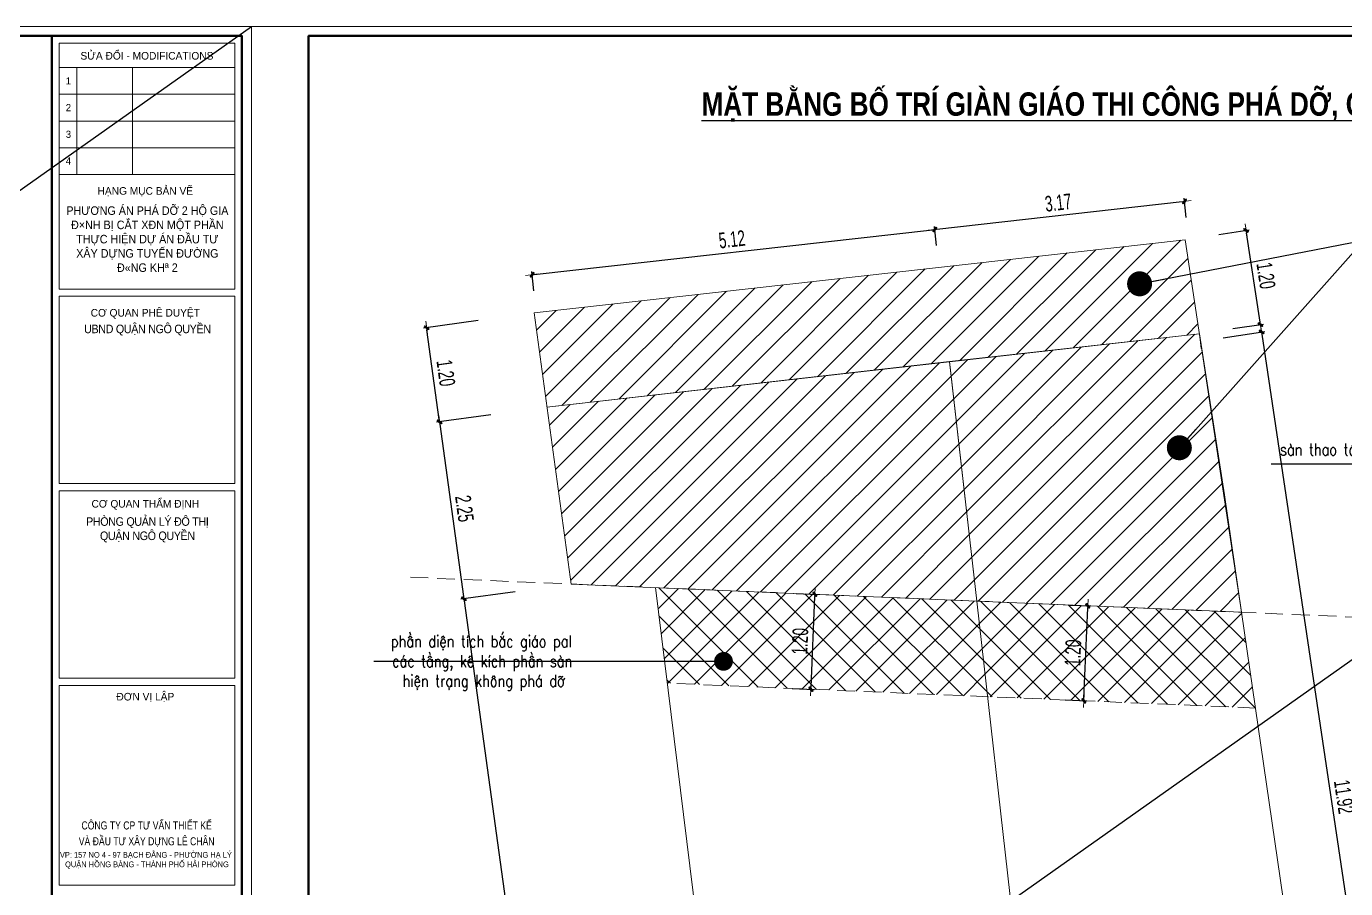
# Model space of a CAD drawing. Header units: millimetres. Extents: x 480521 to 6014615, y -961280 to 187869.
# Drawn here: x 728163 to 744817, y 122018 to 132906 of the extents above; entities that cross this region are included whole.
import ezdxf
from ezdxf.enums import TextEntityAlignment as Align

# ---------------------------------------------------------------- set-up
doc = ezdxf.new("R2010")
doc.units = ezdxf.units.MM
doc.header["$LTSCALE"] = 600
doc.header["$MEASUREMENT"] = 0
doc.linetypes.add('HIDDEN', pattern=[0.375, 0.25, -0.125])
doc.layers.get('0').update_dxf_attribs({"lineweight": 0})
doc.layers.get('Defpoints').update_dxf_attribs({"lineweight": 0})
doc.layers.add('01', color=8, linetype='Continuous')
for name, color, linetype, lineweight in [('08. Net Text', 3, 'Continuous', 13), ('dim', 144, 'Continuous', 13), ('Khungten_LCDI', 7, 'Continuous', 25), ('LC Dim', 8, 'Continuous', 18), ('LC Hatch @ 1 (1)', 252, 'Continuous', 9), ('LC Net khuat', 4, 'HIDDEN', 13), ('LC Net thay', 7, 'Continuous', 25), ('LC Text1', 3, 'Continuous', 20), ('LC Text2', 7, 'Continuous', 25), ('NHA', 2, 'Continuous', 0)]:
    doc.layers.add(name, color=color, linetype=linetype, lineweight=lineweight)
doc.layers.add('KCS_Plotter', color=11, linetype='Continuous', plot=False)
doc.styles.add('HOATBIF', font='hoatbif.shx', dxfattribs={"width": 0.65})
doc.styles.add('Khungten', font='VHAVAN.TTF', dxfattribs={"width": 0.9, "height": 5000})
doc.styles.add('LC 1', font='VHAVANB.TTF')
doc.styles.add('LC 3', font='vnsimli.shx', dxfattribs={"width": 0.75})
doc.styles.add('LC3', font='VHARIALB.TTF', dxfattribs={"width": 0.8})
doc.styles.add('Text Khung Ten', font='VHAVAN.TTF')
doc.styles.add('Title', font='VHBLACK.TTF')
doc.dimstyles.new('1-100 (1-60)', dxfattribs={"dimscale": 79, "dimtxt": 2.5, "dimasz": 0.35, "dimexe": 0.5, "dimexo": 0, "dimgap": 0.8, "dimtad": 1, "dimdec": 0, "dimzin": 0, "dimdsep": 46, "dimtxsty": 'HOATBIF', "dimblk1": 'DOT', "dimblk2": 'DOT', "dimsah": 1, "dimcen": -1, "dimdle": 1, "dimclrd": 256, "dimclre": 256, "dimclrt": 4, "dimadec": 3, "dimazin": 2, "dimtfac": 0.333333, "dimtdec": 0, "dimtix": 1, "dimtmove": 2, "dimatfit": 3, "dimldrblk": 'DOT', "dimfxl": 1, "dimtvp": 0.833333, "dimtolj": 1, "dimtzin": 0, "dimarcsym": 0})
doc.dimstyles.new('1-70', dxfattribs={"dimscale": 70, "dimtxt": 2.5, "dimasz": 0.35, "dimexe": 0.5, "dimexo": 0, "dimgap": 0.8, "dimtad": 1, "dimdec": 0, "dimzin": 0, "dimdsep": 46, "dimtxsty": 'HOATBIF', "dimblk1": 'DOT', "dimblk2": 'DOT', "dimsah": 1, "dimcen": -1, "dimdle": 1, "dimclrd": 256, "dimclre": 256, "dimclrt": 4, "dimadec": 3, "dimazin": 2, "dimtfac": 0.333333, "dimtdec": 0, "dimtix": 1, "dimtmove": 2, "dimatfit": 3, "dimldrblk": 'DOT', "dimfxl": 1, "dimtvp": 0.833333, "dimtolj": 1, "dimtzin": 0, "dimarcsym": 0})
pattern_1 = [(45, (21904.5, -1096.63), (-159.099026, 159.099026), [])]

# ---------------------------------------------------------------- blocks, each defined once
blk = doc.blocks.new('lcdi fix')
at = {"layer": 'Defpoints', "lineweight": 0}
blk.add_lwpolyline([(-1200, -14850), (-1200, 14850), (40800, 14850), (40800, -14850)], close=True, dxfattribs=at)
at = {"layer": 'Khungten_LCDI', "color": 5, "lineweight": 60}
blk.add_line((36600, 14650), (36600, -14650), dxfattribs=at)
at = {"layer": 'Khungten_LCDI', "color": 5, "lineweight": 25}
blk.add_line((40600, -14650), (40600, 14650), dxfattribs=at)
at = {"layer": 'Khungten_LCDI', "color": 9, "lineweight": 15}
for p, q in [((36750, 13981), (40450, 13981)), ((37123, 13981), (37123, 11735)), ((38293, 13981), (38293, 11735)), ((36750, 13420), (40450, 13420)), ((36750, 12858), (40450, 12858)), ((36750, 12297), (40450, 12297)), ((36750, 11735), (40450, 11735))]:
    blk.add_line(p, q, dxfattribs=at)
at = {"layer": 'Khungten_LCDI', "color": 5, "lineweight": 60}
blk.add_lwpolyline([(0, -14650), (0, 14650), (40600, 14650), (40600, -14650)], close=True, dxfattribs=at)
at = {"layer": 'Khungten_LCDI', "color": 9, "lineweight": 15}
for points in [[(36750, 9321), (40450, 9321), (40450, 14500), (36750, 14500)], [(36750, 5226), (40450, 5226), (40450, 9171), (36750, 9171)], [(36750, 1131), (40450, 1131), (40450, 5076), (36750, 5076)], [(36750, -3222), (40450, -3222), (40450, 981), (36750, 981)]]:
    blk.add_lwpolyline(points, close=True, dxfattribs=at)
at = {"color": 7, "style": 'Khungten'}
for s, p in [('söa ®æi - modifications', (38600, 14151)), ('h¹ng môc b¶n vÏ', (38566, 11307)), ('c¬ quan phª duyÖt', (38566, 8742)), ('c¬ quan thÈm ®Þnh', (38566, 4722)), ('®¬n vÞ lËp', (38566, 663))]:
    blk.add_text(s, height=160, dxfattribs=at).set_placement(p, align=Align.CENTER)
at = {"color": 7, "style": 'Title', "width": 0.8}
for s, p in [('c«ng ty cp t\xad vÊn thiÕt kÕ', (38594, -2052)), ('vµ ®Çu t\xad x©y dùng lª ch©n', (38594, -2386))]:
    blk.add_text(s, height=170, dxfattribs=at).set_placement(p, align=Align.CENTER)
at = {"color": 4, "char_height": 180, "width": 3443.58, "attachment_point": 5, "style": 'Khungten'}
for s, insert in [('{\\f.VnArialH|b0|i0|c0|p34;PH\\fArial|b0|i0|c0|p34;ƯƠ\\f.VnArialH|b0|i0|c0|p34;NG \\fArial|b0|i0|c0|p34;Á\\f.VnArialH|b0|i0|c0|p34;N PH\\fArial|b0|i0|c0|p34;Á \\f.VnArialH|b0|i0|c0|p34;D\\fArial|b0|i0|c0|p34;Ỡ \\f.VnArialH|b0|i0|c0|p34;2 H\\fArial|b0|i0|c0|p34;Ộ \\f.VnArialH|b0|i0|c0|p34;GIA \\fArial|b0|i0|c0|p34;Đ\\f.VnArialH|b0|i0|c0|p34;×NH B\\fArial|b0|i0|c0|p34;Ị \\f.VnArialH|b0|i0|c0|p34;C\\fArial|b0|i0|c0|p34;Ắ\\f.VnArialH|b0|i0|c0|p34;T XÐN M\\fArial|b0|i0|c0|p34;Ộ\\f.VnArialH|b0|i0|c0|p34;T PH\\fArial|b0|i0|c0|p34;Ầ\\f.VnArialH|b0|i0|c0|p34;N TH\\fArial|b0|i0|c0|p34;Ự\\f.VnArialH|b0|i0|c0|p34;C HI\\fArial|b0|i0|c0|p34;Ệ\\f.VnArialH|b0|i0|c0|p34;N D\\fArial|b0|i0|c0|p34;Ự Á\\f.VnArialH|b0|i0|c0|p34;N \\fArial|b0|i0|c0|p34;ĐẦ\\f.VnArialH|b0|i0|c0|p34;U T\\fArial|b0|i0|c0|p34;Ư \\f.VnArialH|b0|i0|c0|p34;X\\fArial|b0|i0|c0|p34;Â\\f.VnArialH|b0|i0|c0|p34;Y D\\fArial|b0|i0|c0|p34;Ự\\f.VnArialH|b0|i0|c0|p34;NG TUY\\fArial|b0|i0|c0|p34;Ế\\f.VnArialH|b0|i0|c0|p34;N \\fArial|b0|i0|c0|p34;ĐƯỜ\\f.VnArialH|b0|i0|c0|p34;NG \\fArial|b0|i0|c0|p34;Đ\\f.VnArialH|b0|i0|c0|p34;«NG KHª 2}', (38609, 10371)), ('{\\f.VnArialH|b0|i0|c0|p34;\\T0.95;ubnd quËn ng« quyÒn}', (38609, 8458)), ('{\\f.VnArialH|b0|i0|c0|p34;\\T0.95;phßng qu¶n lý ®« thÞ \\PquËn ng« quyÒn}', (38609, 4254))]:
    blk.add_mtext(s, dxfattribs=dict(at, insert=insert))
at = {"color": 7, "insert": (38600, -2526), "char_height": 120, "attachment_point": 2, "style": 'Khungten'}
blk.add_mtext_dynamic_manual_height_columns('vp: 157 no 4 - 97 b¹ch ®»ng - ph\xadêng h¹ lý   quËn hång bµng - thµnh phè h¶i phßng ', width=3421.65, gutter_width=25, heights=[0], dxfattribs=at)
at = {"color": 7, "style": 'Khungten', "width": 0.8}
for tag, p in [('REVISION', (39499, -10746)), ('NGAYHT', (39546, -11609))]:
    blk.add_attdef(tag, text='', height=200, dxfattribs=at).set_placement(p, align=Align.CENTER)
at = {"layer": '08. Net Text', "color": 7, "style": 'Text Khung Ten'}
blk.add_text('1', height=150, dxfattribs=at).set_placement((36892, 13627))
at = {"layer": '08. Net Text', "color": 7, "ltscale": 2, "style": 'Text Khung Ten'}
for s, p in [('2', (36892, 13065)), ('3', (36892, 12504)), ('4', (36892, 11942))]:
    blk.add_text(s, height=150, dxfattribs=at).set_placement(p)
at = {"layer": 'LC Text1', "color": 3, "style": 'LC 1', "width": 1.834006}
for tag, p, p2 in [('TENBANVE1', (36913, -8886), (40339, -8886)), ('TENBANVE2', (36913, -9562), (40339, -9562))]:
    blk.add_attdef(tag, text='', height=250, dxfattribs=at).set_placement(p, p2, align=Align.FIT)
at = {"layer": 'LC Text1', "style": 'Title', "width": 0.7}
blk.add_attdef('SOBANVE', text='', height=250, dxfattribs=at).set_placement((39562, -13896), align=Align.CENTER)
blk = doc.blocks.new('DOT')
at = {"layer": 'dim'}
for p, q in [((-1, -1), (1, 1)), ((-3, 0), (3, 0))]:
    blk.add_line(p, q, dxfattribs=at)
blk.add_lwpolyline([(0.5, 1), (-1, -0.5), (-0.5, -1), (1, 0.5)], close=True, dxfattribs=at)
blk = doc.blocks.new('*D69')
at = {"layer": 'Defpoints', "color": 0, "transparency": 16777216}
for p in [(739630, 130342), (739653, 130138), (734570, 129567)]:
    blk.add_point(p, dxfattribs=at)
at = {"layer": 'LC Dim', "lineweight": -2, "transparency": 16777216}
for p, q in [((734574, 129773), (739602, 130339)), ((739653, 130138), (739625, 130381)), ((734570, 129567), (734542, 129810))]:
    blk.add_line(p, q, dxfattribs=at)
at = {"layer": 'LC Dim', "lineweight": -2, "transparency": 16777216, "xscale": 27.65, "yscale": 27.65, "zscale": 27.65}
for p, rotation in [((739630, 130342), 6.415631583418672), ((734547, 129770), 186.4156315834186)]:
    blk.add_blockref('DOT', p, dxfattribs=dict(at, rotation=rotation))
at = {"layer": 'LC Dim', "color": 4, "transparency": 16777216, "insert": (737070, 130217), "char_height": 197.5, "attachment_point": 5, "rotation": 6.4156, "style": 'HOATBIF'}
blk.add_mtext('\\A1;5.12', dxfattribs=at)
blk = doc.blocks.new('_Dot')
at = {"color": 0, "linetype": 'ByBlock', "lineweight": -2}
blk.add_line((-0.5, 0), (-1, 0), dxfattribs=at)
at = {"color": 0, "linetype": 'ByBlock', "const_width": 0.5}
blk.add_lwpolyline([(-0.25, 0, 1), (0.25, 0, 1)], format="xyb", close=True, dxfattribs=at)
blk = doc.blocks.new('*D70')
at = {"layer": 'Defpoints', "color": 0, "transparency": 16777216}
for p in [(742783, 130696), (742806, 130493), (739653, 130138)]:
    blk.add_point(p, dxfattribs=at)
at = {"layer": 'LC Dim', "lineweight": -2, "transparency": 16777216}
for p, q in [((742806, 130493), (742778, 130736)), ((739657, 130345), (742755, 130693)), ((739653, 130138), (739625, 130381))]:
    blk.add_line(p, q, dxfattribs=at)
at = {"layer": 'LC Dim', "lineweight": -2, "transparency": 16777216, "xscale": 27.65, "yscale": 27.65, "zscale": 27.65}
for p, rotation in [((742783, 130696), 6.415631583316537), ((739630, 130342), 186.4156315833165)]:
    blk.add_blockref('DOT', p, dxfattribs=dict(at, rotation=rotation))
at = {"layer": 'LC Dim', "color": 4, "transparency": 16777216, "insert": (741188, 130680), "char_height": 197.5, "attachment_point": 5, "rotation": 6.4156, "style": 'HOATBIF'}
blk.add_mtext('\\A1;3.17', dxfattribs=at)
blk = doc.blocks.new('*D72')
at = {"layer": 'Defpoints', "color": 0, "transparency": 16777216}
for p in [(734027, 128001), (734334, 125767), (733686, 125678)]:
    blk.add_point(p, dxfattribs=at)
at = {"layer": 'LC Dim', "lineweight": -2, "transparency": 16777216}
for p, q in [((734027, 128001), (733340, 127907)), ((733383, 127885), (733682, 125706)), ((734334, 125767), (733647, 125673))]:
    blk.add_line(p, q, dxfattribs=at)
at = {"layer": 'LC Dim', "lineweight": -2, "transparency": 16777216, "xscale": 27.65, "yscale": 27.65, "zscale": 27.65}
for p, rotation in [((733379, 127912), 97.82362519804785), ((733686, 125678), 277.8236251980479)]:
    blk.add_blockref('DOT', p, dxfattribs=dict(at, rotation=rotation))
at = {"layer": 'LC Dim', "color": 4, "transparency": 16777216, "insert": (733693, 126817), "char_height": 197.5, "attachment_point": 5, "rotation": 277.8236, "style": 'HOATBIF'}
blk.add_mtext('\\A1;2.25', dxfattribs=at)
blk = doc.blocks.new('*D73')
at = {"layer": 'Defpoints', "color": 0, "transparency": 16777216}
for p in [(734334, 125767), (734821, 117422), (735469, 117511)]:
    blk.add_point(p, dxfattribs=at)
at = {"layer": 'LC Dim', "lineweight": -2, "transparency": 16777216}
for p, q in [((734334, 125767), (733647, 125673)), ((733690, 125651), (734817, 117449)), ((735469, 117511), (734781, 117416))]:
    blk.add_line(p, q, dxfattribs=at)
at = {"layer": 'LC Dim', "lineweight": -2, "transparency": 16777216, "xscale": 27.65, "yscale": 27.65, "zscale": 27.65}
for p, rotation in [((733686, 125678), 97.82362519864078), ((734821, 117422), 277.8236251986407)]:
    blk.add_blockref('DOT', p, dxfattribs=dict(at, rotation=rotation))
at = {"layer": 'LC Dim', "color": 4, "transparency": 16777216, "insert": (734414, 121572), "char_height": 197.5, "attachment_point": 5, "rotation": 277.8236, "style": 'HOATBIF'}
blk.add_mtext('\\A1;8.33', dxfattribs=at)
blk = doc.blocks.new('*D71')
at = {"layer": 'Defpoints', "color": 0, "transparency": 16777216}
for p in [(743269, 128974), (745514, 117260), (745027, 117187)]:
    blk.add_point(p, dxfattribs=at)
at = {"layer": 'LC Dim', "lineweight": -2, "transparency": 16777216}
for p, q in [((743269, 128974), (743795, 129053)), ((743760, 129020), (745510, 117287)), ((745027, 117187), (745554, 117266))]:
    blk.add_line(p, q, dxfattribs=at)
at = {"layer": 'LC Dim', "lineweight": -2, "transparency": 16777216, "xscale": 27.65, "yscale": 27.65, "zscale": 27.65}
for p, rotation in [((743756, 129047), 98.48367158693341), ((745514, 117260), 278.4836715869334)]:
    blk.add_blockref('DOT', p, dxfattribs=dict(at, rotation=rotation))
at = {"layer": 'LC Dim', "color": 4, "transparency": 16777216, "insert": (744796, 123177), "char_height": 197.5, "attachment_point": 5, "rotation": 278.4837, "style": 'HOATBIF'}
blk.add_mtext('\\A1;11.92', dxfattribs=at)
blk = doc.blocks.new('TIEUDE1')
at = {"layer": 'LC Text2', "color": 7, "style": 'LC 1'}
blk.add_attdef('TIªU§Ò', text='', height=5, dxfattribs=at).set_placement((0, 0), align=Align.BOTTOM_CENTER)
blk.add_attdef('TL', text='', height=3, dxfattribs=at).set_placement((0, -2), align=Align.TOP_CENTER)
blk = doc.blocks.new('*D76')
at = {"layer": 'Defpoints', "color": 0, "transparency": 16777216}
for p in [(733216, 129101), (733864, 129190), (734027, 128001)]:
    blk.add_point(p, dxfattribs=at)
at = {"layer": 'LC Dim', "lineweight": -2, "transparency": 16777216}
for p, q in [((733864, 129190), (733177, 129096)), ((733375, 127940), (733220, 129074)), ((734027, 128001), (733340, 127907))]:
    blk.add_line(p, q, dxfattribs=at)
at = {"layer": 'LC Dim', "lineweight": -2, "transparency": 16777216, "xscale": 27.65, "yscale": 27.65, "zscale": 27.65}
for p, rotation in [((733216, 129101), 97.82362523843308), ((733379, 127912), 277.8236252384331)]:
    blk.add_blockref('DOT', p, dxfattribs=dict(at, rotation=rotation))
at = {"layer": 'LC Dim', "color": 4, "transparency": 16777216, "insert": (733458, 128529), "char_height": 197.5, "attachment_point": 5, "rotation": 277.8236, "style": 'HOATBIF'}
blk.add_mtext('\\A1;1.20', dxfattribs=at)
blk = doc.blocks.new('*D77')
at = {"layer": 'Defpoints', "color": 0, "transparency": 16777216}
for p in [(743215, 130276), (743561, 130329), (743395, 129089)]:
    blk.add_point(p, dxfattribs=at)
at = {"layer": 'LC Dim', "lineweight": -2, "transparency": 16777216}
for p, q in [((743215, 130276), (743600, 130335)), ((743737, 129169), (743565, 130301)), ((743395, 129089), (743780, 129147))]:
    blk.add_line(p, q, dxfattribs=at)
at = {"layer": 'LC Dim', "lineweight": -2, "transparency": 16777216, "xscale": 27.65, "yscale": 27.65, "zscale": 27.65}
for p, rotation in [((743561, 130329), 98.61761815171803), ((743741, 129141), 278.617618151718)]:
    blk.add_blockref('DOT', p, dxfattribs=dict(at, rotation=rotation))
at = {"layer": 'LC Dim', "color": 4, "transparency": 16777216, "insert": (743811, 129759), "char_height": 197.5, "attachment_point": 5, "rotation": 278.6176, "style": 'HOATBIF'}
blk.add_mtext('\\A1;1.20', dxfattribs=at)
blk = doc.blocks.new('*D78')
at = {"layer": 'Defpoints', "color": 0, "transparency": 16777216}
for p in [(737879, 125745), (738116, 125735), (737829, 124546)]:
    blk.add_point(p, dxfattribs=at)
at = {"layer": 'LC Dim', "lineweight": -2, "transparency": 16777216}
for p, q in [((737879, 125745), (738156, 125733)), ((738068, 124563), (738115, 125707)), ((737829, 124546), (738106, 124534))]:
    blk.add_line(p, q, dxfattribs=at)
at = {"layer": 'LC Dim', "lineweight": -2, "transparency": 16777216, "xscale": 27.65, "yscale": 27.65, "zscale": 27.65}
for p, rotation in [((738116, 125735), 87.61405597032153), ((738067, 124536), 267.6140559703215)]:
    blk.add_blockref('DOT', p, dxfattribs=dict(at, rotation=rotation))
at = {"layer": 'LC Dim', "color": 4, "transparency": 16777216, "insert": (737930, 125142), "char_height": 197.5, "attachment_point": 5, "rotation": 87.6141, "style": 'HOATBIF'}
blk.add_mtext('\\A1;1.20', dxfattribs=at)
blk = doc.blocks.new('*D79')
at = {"layer": 'Defpoints', "color": 0, "transparency": 16777216}
for p in [(741325, 125599), (741562, 125589), (741275, 124400)]:
    blk.add_point(p, dxfattribs=at)
at = {"layer": 'LC Dim', "lineweight": -2, "transparency": 16777216}
for p, q in [((741325, 125599), (741602, 125588)), ((741513, 124418), (741561, 125562)), ((741275, 124400), (741552, 124389))]:
    blk.add_line(p, q, dxfattribs=at)
at = {"layer": 'LC Dim', "lineweight": -2, "transparency": 16777216, "xscale": 27.65, "yscale": 27.65, "zscale": 27.65}
for p, rotation in [((741562, 125589), 87.61405597032153), ((741512, 124390), 267.6140559703215)]:
    blk.add_blockref('DOT', p, dxfattribs=dict(at, rotation=rotation))
at = {"layer": 'LC Dim', "color": 4, "transparency": 16777216, "insert": (741375, 124997), "char_height": 197.5, "attachment_point": 5, "rotation": 87.6141, "style": 'HOATBIF'}
blk.add_mtext('\\A1;1.20', dxfattribs=at)

msp = doc.modelspace()

# ---------------------------------------------------------------- hatches: boundary and pattern name
at = {"layer": 'LC Hatch @ 1 (1)', "ltscale": 2}
h = msp.add_hatch(dxfattribs=at)
h.set_pattern_fill('ANSI31', color=256, scale=1800)
h.paths.add_polyline_path([(742970.745, 129024.599), (742790.805, 130211.929), (734571.435, 129287.708), (734734.833, 128098.519)])
h = msp.add_hatch(dxfattribs=at)
h.set_pattern_fill('ANSI31', color=256, scale=1800)
h.set_pattern_definition(pattern_1)
h.paths.add_polyline_path([(739817.864, 128670.077), (740160.294, 125648.355), (743503.817, 125507.146), (742970.746, 129024.6), (742970.746, 129024.6)])
h = msp.add_hatch(dxfattribs=at)
h.set_pattern_fill('ANSI31', color=256, scale=1800)
h.set_pattern_definition(pattern_1)
h.paths.add_polyline_path([(740160.294, 125648.355), (739817.863, 128670.077), (734734.833, 128098.519), (735041.791, 125864.526)])
h = msp.add_hatch(dxfattribs=at)
h.set_pattern_fill('ANSI37', color=256, scale=2000)
h.paths.add_polyline_path([(740160.294, 125648.355), (736106.746, 125819.55), (736255.655, 124612.191), (740297.057, 124441.509)])
h = msp.add_hatch(dxfattribs=at)
h.set_pattern_fill('ANSI37', color=256, scale=2000)
h.paths.add_polyline_path([(743503.817, 125507.146), (740160.294, 125648.355), (740297.057, 124441.509), (743678.848, 124298.685)])

# ---------------------------------------------------------------- linework, layer by layer
at = {"layer": 'KCS_Plotter'}
for p, q in [((705804.637, 115086.169), (731004.637, 132906.169)), ((731004.637, 115086.169), (756204.637, 132906.169))]:
    msp.add_line(p, q, dxfattribs=at)
at = {"layer": 'LC Net khuat', "color": 1, "lineweight": 13, "ltscale": 1.5, "flags": 128}
for points in [[(746049.481, 125399.634), (732933.423, 125953.57)], [(743678.848, 124298.685), (736255.655, 124612.191)]]:
    msp.add_lwpolyline(points, dxfattribs=at)
at = {"layer": 'LC Net thay', "color": 7, "linetype": 'Continuous', "lineweight": 0}
for p, q in [((739817.364, 128674.485), (742970.736, 129024.664)), ((739817.863, 128670.077), (742970.746, 129024.6)), ((743288.823, 126991.52), (742970.746, 129024.6)), ((740160.294, 125648.355), (739817.364, 128674.485)), ((743503.817, 125507.146), (743288.823, 126991.52)), ((736106.746, 125819.55), (737103.802, 117735.383)), ((741183.781, 116616.73), (740160.294, 125648.355)), ((744715.53, 117141.145), (743503.817, 125507.146))]:
    msp.add_line(p, q, dxfattribs=at)
msp.add_lwpolyline([(734734.833, 128098.519), (739817.365, 128674.485), (740160.294, 125648.355), (735041.791, 125864.526), (734571.435, 129287.708), (742790.805, 130211.929), (743503.817, 125507.146), (740160.294, 125648.355), (739817.863, 128670.077), (734730.841, 128098.07)], dxfattribs=at)
at = {"layer": 'NHA', "color": 7, "ltscale": 0.01, "flags": 128}
msp.add_lwpolyline([(742994.477, 128839.473), (742970.745, 129024.599)], dxfattribs=at)

# ---------------------------------------------------------------- block references
at = {"layer": 'LC Net thay', "xscale": 0.6000000155618168, "yscale": 0.6000000155618168, "zscale": 0.6000000155618168}
for p in [(706524.637, 123996.169), (731724.637, 123996.169)]:
    msp.add_blockref('lcdi fix', p, dxfattribs=at)
at = {"layer": 'LC Text2'}
ref = msp.add_blockref('TIEUDE1', (741790.528, 131689.162), dxfattribs=dict(at, xscale=60.00000000003865, yscale=60.00000000003865, zscale=60.00000000003865))
ref.add_attrib('TIªU§Ò', '%%UmÆt b»ng bè trÝ giµn gi¸o thi c«ng ph¸ dì, c\xadìng chÕ', dxfattribs={"color": 7, "height": 295.46488, "style": 'LC3', "width": 0.8}).set_placement((741790.528, 131689.162), align=Align.BOTTOM_CENTER)

# ---------------------------------------------------------------- texts
at = {"layer": 'LC Text1', "color": 3, "style": 'LC 3', "width": 0.8}
msp.add_text('sµn thao t¸c b»ng gç v¸n', height=150, dxfattribs=at).set_placement((743988.785, 127488.413))
at = {"layer": 'LC Text1', "color": 3, "insert": (732642.298, 125215.92), "char_height": 150, "width": 3173.999, "attachment_point": 1, "style": 'LC 3'}
msp.add_mtext('\\pi121.28521;{\\W0.8;phÇn diÖn tÝch b¾c gi¸o pal \\P\\pi138.42807;c¸c tÇng, kª kÝch phÇn sµn \\P\\pi269.85664;hiÖn tr¹ng kh«ng ph¸ dì}', dxfattribs=at)

# ---------------------------------------------------------------- dimensions: what is measured, and where the dimension line sits
at = {"layer": 'LC Dim'}
for base, p1, p2, angle, picture, middle in [((742782.749, 130696.485), (739652.78, 130138.216), (742805.659, 130492.74), 186.4156316, '*D70', (741188.213, 130680.159)), ((734820.591, 117421.662), (734334.245, 125767.308), (735468.726, 117510.718), 97.8236252, '*D73', (734413.793, 121572.003))]:
    dim = msp.add_linear_dim(base=base, p1=p1, p2=p2, angle=angle, dimstyle='1-100 (1-60)', override={"dimdec": 2, "dimlfac": 0.001}, dxfattribs=at)
    dim.commit()
    dim.dimension.update_dxf_attribs({"geometry": picture, "text_midpoint": middle})
for p1, p2, distance, picture, middle in [((743395.391, 129089.021), (743215.461, 130276.286), -349.817, '*D77', (743811.415, 129759.336)), ((734569.749, 129566.659), (739652.78, 130138.216), 205.03, '*D69', (737070.259, 130217.119)), ((734027.288, 128001.3), (733863.89, 129190.489), 654.224, '*D76', (733457.896, 128528.884)), ((743269.005, 128974.228), (745027.17, 117187.091), 492.684, '*D71', (744795.558, 123177.236)), ((734027.288, 128001.3), (734334.245, 125767.308), -654.224, '*D72', (733693.074, 126817.294)), ((737829.082, 124545.606), (737879.038, 125744.565), -237.625, '*D78', (737929.669, 125141.935)), ((741274.812, 124400.215), (741324.768, 125599.174), -237.625, '*D79', (741375.399, 124996.544))]:
    dim = msp.add_aligned_dim(p1=p1, p2=p2, distance=distance, dimstyle='1-100 (1-60)', override={"dimdec": 2, "dimlfac": 0.001}, dxfattribs=at)
    dim.commit()
    dim.dimension.update_dxf_attribs({"geometry": picture, "text_midpoint": middle})

# ---------------------------------------------------------------- leaders
at = {"layer": '01'}
msp.add_leader([(748038.934, 127967.612), (746846.032, 127379.655), (743876.077, 127379.655)], dimstyle='1-70', override={"dimgap": 0.8, "dimtad": 0}, dxfattribs=at)
at = {"layer": 'LC Dim'}
for points, override in [([(742216.245, 129655.251), (745050.527, 130205.83), (750104.381, 130205.83)], {"dimasz": 4, "dimdec": 2, "dimlfac": 0.001}), ([(742717.658, 127585.074), (745050.527, 130205.83), (750104.381, 130205.83)], {"dimasz": 4, "dimdec": 2, "dimlfac": 0.001}), ([(736963.283, 124887.32), (732550.234, 124887.32)], {"dimasz": 3, "dimdec": 2, "dimlfac": 0.001})]:
    msp.add_leader(points, dimstyle='1-100 (1-60)', override=override, dxfattribs=at)

doc.saveas('drawing.dxf')
